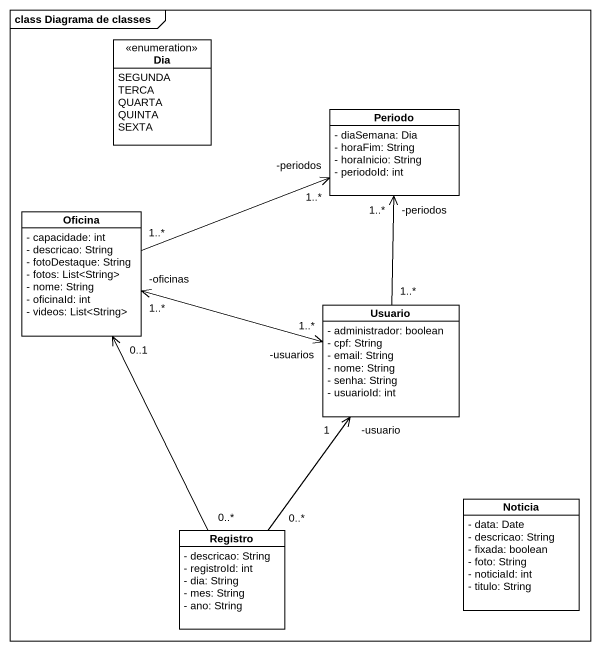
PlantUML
@startuml
mainframe class Diagrama de classes
hide circle
hide empty members
skinparam classAttributeIconSize 0
enum Dia {
  SEGUNDA
  TERCA
  QUARTA
  QUINTA
  SEXTA
}
class Periodo {
  - diaSemana: Dia
  - horaFim: String
  - horaInicio: String
  - periodoId: int
}
class Oficina {
  - capacidade: int
  - descricao: String
  - fotoDestaque: String
  - fotos: List<String>
  - nome: String
  - oficinaId: int
  - videos: List<String>
}
class Usuario {
  - administrador: boolean
  - cpf: String
  - email: String
  - nome: String
  - senha: String
  - usuarioId: int
}
class Registro {
  - descricao: String
  - registroId: int
  - dia: String
  - mes: String
  - ano: String
}
class Noticia {
  - data: Date
  - descricao: String
  - fixada: boolean
  - foto: String
  - noticiaId: int
  - titulo: String
}
Oficina "1..*" -right-> "-periodos\n1..*" Periodo
Oficina "0..1" <-- "0..*" Registro
Usuario "1..*" -up-> "-periodos\n1..*" Periodo
Usuario "-usuarios\n1..*" <-left-> "-oficinas\n1..*" Oficina
Usuario "-usuario\n1" <-- "0..*" Registro
@enduml
